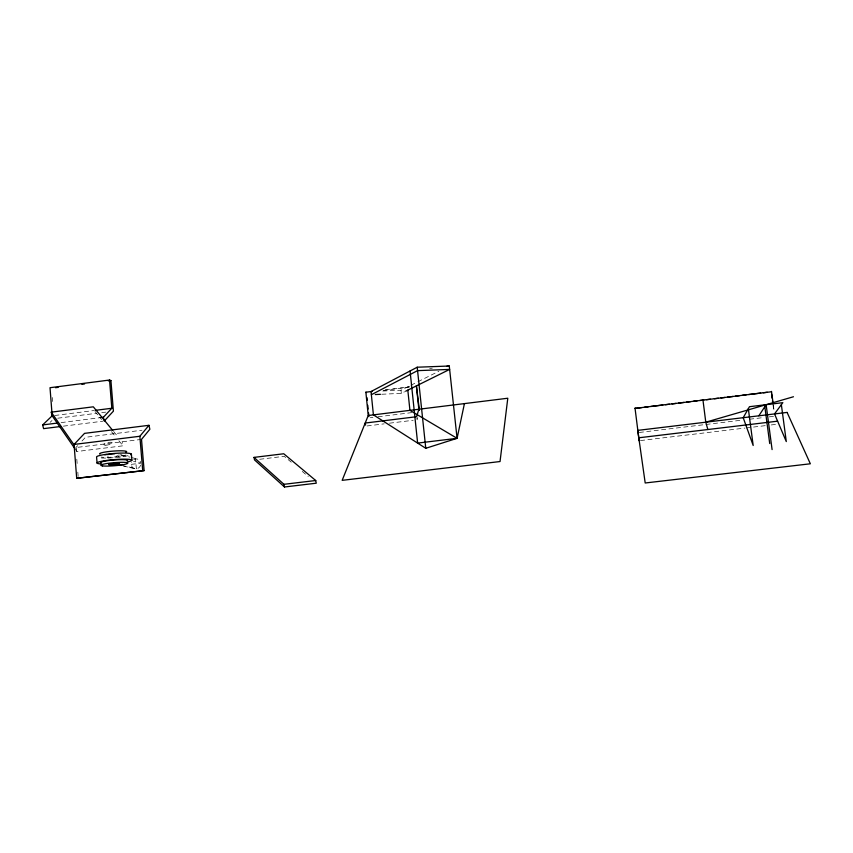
<?xml version="1.0" encoding="UTF-8"?>
<svg xmlns="http://www.w3.org/2000/svg" width="853" height="853" viewBox="0 0 853 853"><rect width="100%" height="100%" fill="white"/><g stroke="black" fill="none" stroke-linecap="round" stroke-linejoin="round"><path stroke-width="0.64" stroke-dasharray="4.26 3.2" d="M417.81 417.469L417.106 419.793L416.595 416.712M77.644 445.671L75.896 447.537L76.194 451.418M81.995 441.012L85.492 437.29L141.982 430.232M50.146 422.31L52.012 420.508M382.752 391.037L400.985 390.237L409.803 385.812M410.965 385.225L416.765 382.315M417.927 381.739L438.826 371.258M381.771 394.246L401.315 393.372L404.567 391.762M54.795 415.486L94.182 410.496M429.667 368.496L432.279 368.165M57.769 418.205L96.592 413.289M101.763 412.639L105.644 412.148M61.128 422.608L100.729 417.607M63.378 426.159L102.946 421.179M385.3 389.757L409.909 386.676M383.274 390.503L409.131 387.262M141.513 439.391L75.896 447.537L76.877 451.514L123.045 445.799L122.107 441.801M370.319 417.735L372.91 417.416M378.092 416.776L411.775 412.617M367.067 425.956L384.191 423.845M389.458 423.195L413.161 420.284M131.255 464.352L140.788 463.179L133.516 461.398M259.685 459.287L284.252 456.302L291.257 462.187M639.302 432.471L741.694 420.177M749.574 419.228L764.011 417.501M769.267 416.872L774.513 416.232M640.464 440.564L744.84 428.089M746.162 427.939L765.983 425.572M771.261 424.933L776.55 424.304M116.466 457.432L122.821 456.675A17.465 2.09 -4.6 0 0 129.102 455.417M121.702 465.343L136.363 468.745L135.552 458.946M123.408 466.047L134.625 468.649A5.011 4.787 -66.5 0 0 140.638 465.12M121.307 454.969L129.987 457.155M131.223 457.464L137.418 459.031M302.25 471.432L308.253 476.475M113.63 431.511L117.874 436.661M95.014 411.498L101.603 419.569M111.508 431.682L115.624 436.725M118.93 440.756L123.045 445.799M75.384 449.35L76.877 451.514M773.351 405.164L774.023 410.176M772.978 404.663L773.831 411.093M400.985 390.237L401.315 393.372M118.876 454.788L119.079 457.315M107.915 455.79L108.118 458.317M76.802 459.191L77.207 464.363M77.815 472.135L78.327 478.608M52.268 397.498L52.566 401.475M120.028 454.798A5.171 4.926 -66.3 0 1 124.25 457.357M115.645 457.379A5.171 4.926 -66.3 0 1 117.522 455.491M113.118 457.73A17.465 2.09 -4.6 0 1 99.108 457.826M125.967 455.022A13.563 1.621 -4.6 0 1 113.737 457.016A13.563 1.621 -4.6 0 1 101.07 457.059M133.75 459.532A5.011 4.787 -66.5 0 1 140.724 462.539M134.625 468.649A5.011 4.787 -66.5 0 1 131.405 462.561M105.879 445.181A4.34 1.162 -12.8 0 0 112.351 442.846A4.34 1.162 -12.8 0 0 106.103 443.07A4.34 1.162 -12.8 0 0 105.879 445.181"/><path stroke-width="1.28" d="M410.058 370.98L417.629 443.102L457.08 438.325L449.275 366.012L417.213 367.216L371.034 391.548L373.411 414.878L425.764 448.294L457.08 438.325L464.427 403.608M368.229 415.518L342.16 480.346L500.039 461.537L507.791 398.234L368.229 415.518L365.873 392.199L372.345 391.388M771.261 391.794L635.027 408.395L641.637 407.595M758.839 415.816L766.133 404.685L772.093 449.595M74.062 444.445L139.849 436.267L148.966 425.306L149.861 429.251L141.513 439.391L144.114 470.6L76.695 478.298L74.062 444.445L84.532 433.367L148.966 425.306M100.729 417.607L103.373 417.277L111.828 408.256L109.536 380.033L50.018 387.71L52.172 415.816L74.627 448.273M60.734 426.489L43.588 428.643L42.65 424.933L52.172 415.816L51.255 412.159L93.308 406.817L112.788 430.488M371.354 394.715L417.575 370.639L449.638 369.413L405.644 391.218M707.851 429.528L705.783 422.192L793.471 396.752M55.52 387.71L58.153 387.369M81.899 384.308L84.543 383.967M108.288 380.907L110.922 380.566L113.406 411.167L104.269 421.009L103.373 417.277M95.291 410.357L111.828 408.256M446.663 366.342L449.275 366.012M42.65 424.933L57.172 423.099M644.292 407.276L648.259 406.785M650.903 406.465L662.802 405.015M665.447 404.695L669.413 404.205M672.068 403.885L676.034 403.405M678.679 403.074L683.967 402.435M686.612 402.115L690.578 401.624M693.222 401.305L697.189 400.825M699.844 400.505L703.81 400.014M706.455 399.694L710.421 399.215M714.387 398.724L718.354 398.244M720.998 397.924L724.965 397.434M727.62 397.114L732.908 396.474M735.553 396.144L739.519 395.664M742.163 395.344L746.13 394.854M748.774 394.534L760.684 393.084M763.328 392.764L767.295 392.273M76.695 478.298L144.114 470.6M254.002 457.389L283.75 453.764L315.727 480.516L316.25 483.203L284.497 486.988L254.525 459.916L254.002 457.389L283.953 484.312L284.497 486.988M777.605 421.179L638.79 437.792L639.142 440.724L635.005 408.033M283.953 484.312L315.727 480.516M375.267 394.544L380.47 394.31M109.536 380.033L110.922 380.566M457.08 438.325L409.93 410.357L407.819 390.141M365.873 392.199L366.47 392.615M51.255 412.159L74.403 445.394M365.574 425.093L365.201 423.045L416.595 416.712L418.855 409.248L416.392 385.855L419.42 410.389M781.359 404.685L786.295 441.577L774.524 413.929L782.841 402.669L749.467 406.7L743.198 417.693L753.178 445.49L748.337 408.672M771.517 391.388L773.191 403.906M771.602 394.363L772.114 398.223M772.466 400.803L772.807 403.373M764.832 406.678L769.715 443.539M702.925 399.758L705.783 422.192M417.213 367.216L425.764 448.294M366.982 397.679L367.238 400.206M367.75 405.26L368.133 409.056M368.517 412.841L368.901 416.637M139.849 436.267L142.675 470.27M131.394 454.201L131.895 460.225M97.061 463.04L96.581 456.984A17.465 2.09 -4.6 0 1 116.051 453.327A17.465 2.09 -4.6 0 1 130.818 454.788M127.086 460.961A13.563 1.567 -4.6 0 0 127.278 460.13L126.02 459.852A13.563 1.567 -4.6 0 0 109.195 460.471A13.563 1.567 -4.6 0 0 101.038 462.987M104.844 454.83A13.563 1.621 -4.6 0 1 106.817 454.51M108.981 454.222A13.563 1.621 -4.6 0 1 114.846 453.689M127.865 461.836A17.476 2.026 -4.6 0 0 131.298 459.746L129.56 459.394A17.476 2.026 -4.6 0 0 107.627 460.289A17.476 2.026 -4.6 0 0 97.764 463.51L99.588 463.851A17.476 2.026 -4.6 0 0 101.379 463.989M99.833 454.073A13.563 1.642 -4.5 0 1 114.579 451.002A13.563 1.642 -4.5 0 1 125.743 452.378M122.203 464.373A5.171 4.926 -66.3 0 1 118.418 464.896M787.095 412.415L637.735 430.381L645.199 482.99L810.35 463.787L787.095 412.415M102.573 465.919L101.251 465.642A13.563 1.546 -4.6 0 1 109.408 463.158A13.563 1.546 -4.6 0 1 126.233 462.518L127.492 462.795A13.563 1.546 -4.6 0 1 119.281 465.258A13.563 1.546 -4.6 0 1 102.573 465.919M110.623 464.885A5.534 0.629 -4.6 0 0 119.559 463.787A5.534 0.629 -4.6 0 0 112.138 463.68A5.534 0.629 -4.6 0 0 110.623 464.885"/></g></svg>
